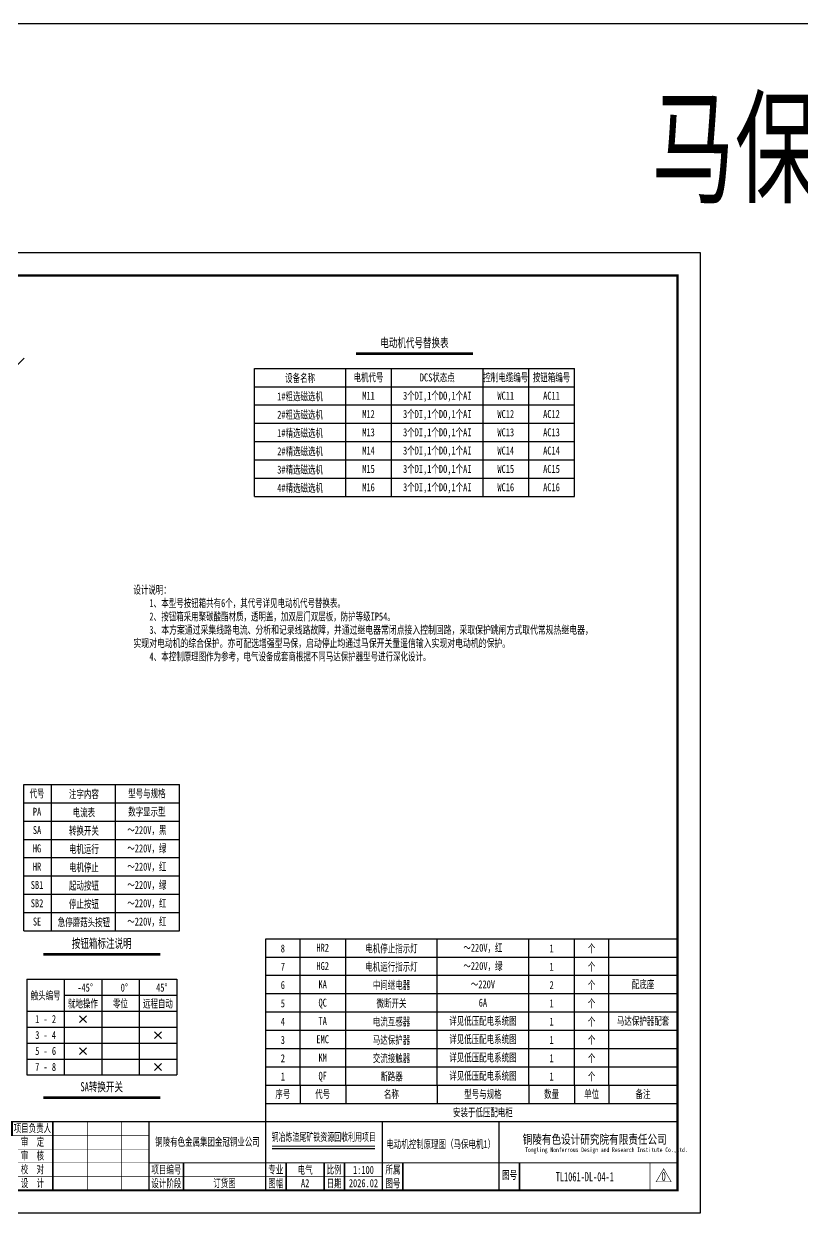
# Model space of a CAD drawing. Header units: millimetres. Extents: x 401220 to 2750366, y -101310 to 943175.
# Drawn here: x 543249 to 577279, y 638022 to 690022 of the extents above; entities that cross this region are included whole.
import ezdxf
from ezdxf.enums import TextEntityAlignment as Align

# ---------------------------------------------------------------- set-up
doc = ezdxf.new("R2010")
doc.units = ezdxf.units.MM
doc.linetypes.add('常规', pattern=[20, 10, 0, 10])
doc.layers.add('CAXA0层', color=7, linetype='Continuous', lineweight=25)
doc.layers.add('SW', color=8, linetype='Continuous', lineweight=20)
for name, color, linetype in [('MX', 3, 'Continuous'), ('TEXT', 4, 'Continuous'), ('动力平面导线层', 3, '常规'), ('图框', 7, 'Continuous'), ('照明平面设备层', 1, 'Continuous')]:
    doc.layers.add(name, color=color, linetype=linetype)
doc.styles.add('HZ', font='simsun.ttf', dxfattribs={"width": 0.75})
doc.styles.add('标准', font='NSimSun.ttf', dxfattribs={"width": 0.667})

# ---------------------------------------------------------------- blocks, each defined once
blk = doc.blocks.new('3')
at = {"layer": 'TEXT', "color": 7, "lineweight": 25, "style": 'HZ', "width": 0.75}
for s, height, p in [('铜陵有色设计研究院有限责任公司', 400, (221501, 249018)), ('Tongling Nonferrous Design and Research Institute Co.,Ltd.', 200, (221613, 248659))]:
    blk.add_text(s, height=height, dxfattribs=at).set_placement(p)
blk = doc.blocks.new('铜陵有色图签02')
at = {"layer": '图框', "linetype": 'Continuous', "lineweight": 50}
for p, q in [((-38401, 3003), (-38401, 1)), ((-29100, 3001), (-29100, 0))]:
    blk.add_line(p, q, dxfattribs=at)
at = {"layer": '图框', "color": 7, "linetype": 'Continuous', "lineweight": 25}
for p, q in [((-36201, 3010), (-36201, 9)), ((-34701, 3010), (-34701, 9)), ((-33401, 3017), (-33401, 16)), ((-31901, 3017), (-31901, 16)), ((-30601, 3017), (-30601, 16)), ((-29100, 1201), (-37501, 1201))]:
    blk.add_line(p, q, dxfattribs=at)
at = {"layer": '图框', "color": 7, "linetype": 'Continuous', "lineweight": 35}
for p, q in [((-27300, 3001), (-27300, 1)), ((-21600, 1197), (-21600, -3)), ((-17100, 1200), (-17100, 0)), ((-15450, 0), (-15450, 1200)), ((-14550, 1200), (-14550, 0)), ((-12000, 1201), (-12000, 1)), ((-6900, 1202), (-6900, 2))]:
    blk.add_line(p, q, dxfattribs=at)
at = {"layer": '图框', "lineweight": 25}
blk.add_line((-17723, 1830), (-13223, 1830), dxfattribs=at)
at = {"layer": '图框', "lineweight": 70, "const_width": 70}
blk.add_lwpolyline([(-17980, 3001), (0, 3001), (-38401, 3001)], dxfattribs=at)
at = {"layer": '图框', "color": 7, "linetype": 'Continuous', "lineweight": 25, "const_width": 25}
for points in [[(-37501, 3000), (-37501, 0)], [(-25800, 3001), (-25800, 1)], [(-24300, 3001), (-24300, 1)], [(-23100, 2401), (-37501, 2401)], [(-23100, 1801), (-37501, 1801)], [(-23100, 1201), (-29100, 1201)], [(-12900, 600), (-18000, 600), (-37501, 600)], [(-602, 943), (-932, 371), (-272, 371), (-602, 943)]]:
    blk.add_lwpolyline(points, dxfattribs=at)
at = {"layer": '图框', "linetype": 'Continuous', "lineweight": 50, "const_width": 50}
for points in [[(-23100, 3001), (-23100, 1)], [(-18000, 3000), (-18000, 0)]]:
    blk.add_lwpolyline(points, dxfattribs=at)
at = {"layer": '图框', "lineweight": 50, "const_width": 50}
for points in [[(-12900, 3001), (-12900, 1)], [(-7800, 3001), (-7800, 1)], [(0, 3000), (0, 0)], [(-23100, 1200), (0, 1200)]]:
    blk.add_lwpolyline(points, dxfattribs=at)
at = {"layer": '图框', "lineweight": 25, "const_width": 35}
blk.add_lwpolyline([(-17723, 1930), (-13223, 1930)], dxfattribs=at)
at = {"layer": '图框', "color": 7, "linetype": 'Continuous', "lineweight": 35, "const_width": 25}
blk.add_lwpolyline([(-1200, 1201), (-1200, 0)], dxfattribs=at)
at = {"layer": '图框', "linetype": 'Continuous', "lineweight": 70, "const_width": 70}
blk.add_lwpolyline([(-38401, 1), (0, 0)], dxfattribs=at)
at = {"layer": '图框', "lineweight": 25}
blk.add_blockref('3', (-228268, -246986), dxfattribs=at)
at = {"layer": 'TEXT', "color": 7, "lineweight": 25, "style": '标准', "width": 0.667}
for s, height, p in [('总  图', 300, (-36862, 2555)), ('建  筑', 300, (-34062, 2562)), ('热  工', 300, (-31262, 2562)), ('项目负责人', 350, (-28197, 2541)), ('会', 300, (-37942, 2054)), ('冶  炼', 300, (-36862, 1955)), ('化  工', 300, (-34062, 1962)), ('给排水', 300, (-31262, 1962)), ('审  定', 350, (-28197, 1941)), ('签', 300, (-37942, 1404)), ('选  矿', 300, (-36862, 1355)), ('暖  通', 300, (-34062, 1362)), ('自  控', 300, (-31262, 1362)), ('审  核', 350, (-28197, 1341)), ('栏', 300, (-37942, 754)), ('采  矿', 300, (-36862, 754)), ('机  械', 300, (-34062, 761)), ('电  气', 300, (-31262, 761)), ('校  对', 350, (-28197, 741)), ('项目编号', 350, (-22343, 730)), ('专业', 350, (-17559, 730)), ('比例', 350, (-15009, 730)), ('所属', 350, (-12438, 730)), ('专  业', 300, (-34062, 177)), ('签  字', 300, (-32649, 177)), ('专  业', 300, (-31262, 177)), ('签  字', 300, (-29849, 177)), ('设  计', 350, (-28197, 139)), ('设计阶段', 350, (-22343, 130)), ('图幅', 350, (-17559, 130)), ('日期', 350, (-15009, 130)), ('图号', 350, (-7339, 495)), ('专  业', 300, (-36862, 170)), ('签  字', 300, (-35449, 170)), ('图号', 350, (-12438, 130))]:
    blk.add_text(s, height=height, dxfattribs=at).set_placement(p, align=Align.CENTER)

msp = doc.modelspace()

# ---------------------------------------------------------------- linework, layer by layer
at = {"color": 3}
msp.add_line((930455.53865, 690021.73148), (401219.70842, 690021.73148), dxfattribs=at)
at = {"layer": 'CAXA0层', "color": 2, "linetype": 'ByBlock', "lineweight": 40}
for p, q in [((557779.02022, 675624.15476), (562877.16551, 675624.15476)), ((544107.86096, 649364.69224), (549206.00625, 649364.69224)), ((544107.86096, 643095.33835), (549206.00625, 643095.33835))]:
    msp.add_line(p, q, dxfattribs=at)
at = {"layer": 'CAXA0层', "color": 2, "linetype": 'ByBlock', "lineweight": 0}
for p, q in [((557779.02022, 675558.67183), (562877.16551, 675558.67183)), ((544107.86096, 649299.20931), (549206.00625, 649299.20931)), ((544107.86096, 643029.85542), (549206.00625, 643029.85542))]:
    msp.add_line(p, q, dxfattribs=at)
at = {"layer": 'MX', "color": 7, "linetype": 'ByBlock', "lineweight": 20}
msp.add_line((542923.05591, 675061.20387), (543269.51559, 675407.66355), dxfattribs=at)
at = {"layer": 'SW', "color": 7, "linetype": 'ByBlock', "lineweight": 25}
for p, q in [((553328.09286, 669356.15548), (553328.09286, 674956.15548)), ((557328.09286, 669356.15548), (557328.09286, 674956.15548)), ((559328.09286, 669356.15548), (559328.09286, 674956.15548)), ((563328.09286, 669356.15548), (563328.09286, 674956.15548)), ((565328.09286, 669356.15548), (565328.09286, 674956.15548)), ((567328.09286, 669356.15548), (567328.09286, 674956.15548)), ((543256.93361, 656766.42088), (544456.93361, 656766.42088)), ((543256.93361, 655966.42088), (543256.93361, 656766.42088)), ((544456.93361, 656766.42088), (547256.93361, 656766.42088)), ((544456.93361, 655966.42088), (544456.93361, 656766.42088)), ((547256.93361, 655966.42088), (547256.93361, 656766.42088)), ((547256.93361, 656766.42088), (550056.93361, 656766.42088)), ((550056.93361, 655966.42088), (550056.93361, 656766.42088)), ((543256.93361, 655966.42088), (544456.93361, 655966.42088)), ((543256.93361, 655166.42088), (543256.93361, 655966.42088)), ((544456.93361, 655966.42088), (547256.93361, 655966.42088)), ((544456.93361, 655166.42088), (544456.93361, 655966.42088)), ((547256.93361, 655966.42088), (550056.93361, 655966.42088)), ((547256.93361, 655166.42088), (547256.93361, 655966.42088)), ((550056.93361, 655166.42088), (550056.93361, 655966.42088)), ((550056.93361, 655166.42088), (550056.93361, 655966.42088)), ((543256.93361, 654366.42088), (543256.93361, 655166.42088)), ((543256.93361, 655166.42088), (544456.93361, 655166.42088)), ((544456.93361, 654366.42088), (544456.93361, 655166.42088)), ((544456.93361, 655166.42088), (547256.93361, 655166.42088)), ((547256.93361, 654366.42088), (547256.93361, 655166.42088)), ((547256.93361, 655166.42088), (550056.93361, 655166.42088)), ((550056.93361, 654366.42088), (550056.93361, 655166.42088)), ((550056.93361, 654366.42088), (550056.93361, 655166.42088)), ((543256.93361, 654366.42088), (544456.93361, 654366.42088)), ((543256.93361, 653566.42088), (543256.93361, 654366.42088)), ((544456.93361, 654366.42088), (547256.93361, 654366.42088)), ((544456.93361, 653566.42088), (544456.93361, 654366.42088)), ((547256.93361, 653566.42088), (547256.93361, 654366.42088)), ((547256.93361, 654366.42088), (550056.93361, 654366.42088)), ((550056.93361, 653566.42088), (550056.93361, 654366.42088)), ((550056.93361, 653566.42088), (550056.93361, 654366.42088)), ((543256.93361, 652766.42088), (543256.93361, 653566.42088)), ((543256.93361, 653566.42088), (544456.93361, 653566.42088)), ((544456.93361, 652766.42088), (544456.93361, 653566.42088)), ((544456.93361, 653566.42088), (547256.93361, 653566.42088)), ((547256.93361, 652766.42088), (547256.93361, 653566.42088)), ((547256.93361, 653566.42088), (550056.93361, 653566.42088)), ((550056.93361, 652766.42088), (550056.93361, 653566.42088)), ((550056.93361, 652766.42088), (550056.93361, 653566.42088)), ((543256.93361, 652766.42088), (544456.93361, 652766.42088)), ((543256.93361, 651966.42088), (543256.93361, 652766.42088)), ((544456.93361, 652766.42088), (547256.93361, 652766.42088)), ((544456.93361, 651966.42088), (544456.93361, 652766.42088)), ((547256.93361, 651966.42088), (547256.93361, 652766.42088)), ((547256.93361, 652766.42088), (550056.93361, 652766.42088)), ((550056.93361, 651966.42088), (550056.93361, 652766.42088)), ((550056.93361, 651966.42088), (550056.93361, 652766.42088)), ((543256.93361, 651966.42088), (544456.93361, 651966.42088)), ((543256.93361, 651166.42088), (543256.93361, 651966.42088)), ((544456.93361, 651966.42088), (547256.93361, 651966.42088)), ((544456.93361, 651166.42088), (544456.93361, 651966.42088)), ((547256.93361, 651966.42088), (550056.93361, 651966.42088)), ((547256.93361, 651166.42088), (547256.93361, 651966.42088)), ((550056.93361, 651166.42088), (550056.93361, 651966.42088)), ((543256.93361, 650366.42088), (543256.93361, 651166.42088)), ((543256.93361, 651166.42088), (544456.93361, 651166.42088)), ((544456.93361, 650366.42088), (544456.93361, 651166.42088)), ((544456.93361, 651166.42088), (547256.93361, 651166.42088)), ((547256.93361, 650366.42088), (547256.93361, 651166.42088)), ((547256.93361, 651166.42088), (550056.93361, 651166.42088)), ((550056.93361, 650366.42088), (550056.93361, 651166.42088)), ((550056.93361, 650366.42088), (550056.93361, 651166.42088)), ((543256.93361, 650366.42088), (544456.93361, 650366.42088)), ((544456.93361, 650366.42088), (547256.93361, 650366.42088)), ((547256.93361, 650366.42088), (550056.93361, 650366.42088)), ((553824.24205, 650022.1455), (555324.24205, 650022.1455)), ((553824.24205, 649222.1455), (553824.24205, 650022.1455)), ((555324.24205, 650022.1455), (557324.24205, 650022.1455)), ((555324.24205, 649222.1455), (555324.24205, 650022.1455)), ((557324.24205, 650022.1455), (561324.24205, 650022.1455)), ((557324.24205, 649222.1455), (557324.24205, 650022.1455)), ((561324.24205, 650022.1455), (565324.24205, 650022.1455)), ((561324.24205, 649222.1455), (561324.24205, 650022.1455)), ((565324.24205, 650022.1455), (567324.24205, 650022.1455)), ((565324.24205, 649222.1455), (565324.24205, 650022.1455)), ((567324.24205, 650022.1455), (568824.24205, 650022.1455)), ((567324.24205, 649222.1455), (567324.24205, 650022.1455)), ((568824.24205, 650022.1455), (571824.24205, 650022.1455)), ((568824.24205, 649222.1455), (568824.24205, 650022.1455)), ((553824.24205, 649222.1455), (555324.24205, 649222.1455)), ((553824.24205, 648422.1455), (553824.24205, 649222.1455)), ((555324.24205, 649222.1455), (557324.24205, 649222.1455)), ((555324.24205, 648422.1455), (555324.24205, 649222.1455)), ((557324.24205, 649222.1455), (561324.24205, 649222.1455)), ((557324.24205, 648422.1455), (557324.24205, 649222.1455)), ((561324.24205, 649222.1455), (565324.24205, 649222.1455)), ((561324.24205, 648422.1455), (561324.24205, 649222.1455)), ((565324.24205, 649222.1455), (567324.24205, 649222.1455)), ((565324.24205, 648422.1455), (565324.24205, 649222.1455)), ((567324.24205, 649222.1455), (568824.24205, 649222.1455)), ((567324.24205, 648422.1455), (567324.24205, 649222.1455)), ((568824.24205, 649222.1455), (571824.24205, 649222.1455)), ((568824.24205, 648422.1455), (568824.24205, 649222.1455)), ((543378.17008, 648253.99274), (549935.69713, 648253.99274)), ((543378.17008, 648253.99274), (543378.17008, 644064.93924)), ((545017.55185, 648253.99274), (545017.55185, 644064.93924)), ((546656.93361, 648253.99274), (546656.93361, 644064.93924)), ((548296.31537, 648253.99274), (548296.31537, 644064.93924)), ((549935.69713, 648253.99274), (549935.69713, 644064.93924)), ((553824.24205, 648422.1455), (555324.24205, 648422.1455)), ((553824.24205, 647622.1455), (553824.24205, 648422.1455)), ((555324.24205, 648422.1455), (557324.24205, 648422.1455)), ((555324.24205, 647622.1455), (555324.24205, 648422.1455)), ((557324.24205, 648422.1455), (561324.24205, 648422.1455)), ((557324.24205, 647622.1455), (557324.24205, 648422.1455)), ((561324.24205, 648422.1455), (565324.24205, 648422.1455)), ((561324.24205, 647622.1455), (561324.24205, 648422.1455)), ((565324.24205, 648422.1455), (567324.24205, 648422.1455)), ((565324.24205, 647622.1455), (565324.24205, 648422.1455)), ((567324.24205, 648422.1455), (568824.24205, 648422.1455)), ((567324.24205, 647622.1455), (567324.24205, 648422.1455)), ((568824.24205, 648422.1455), (571824.24205, 648422.1455)), ((568824.24205, 647622.1455), (568824.24205, 648422.1455)), ((545017.55185, 647555.81715), (549935.69713, 647555.81715)), ((553824.24205, 647622.1455), (555324.24205, 647622.1455)), ((553824.24205, 646822.1455), (553824.24205, 647622.1455)), ((555324.24205, 647622.1455), (557324.24205, 647622.1455)), ((555324.24205, 646822.1455), (555324.24205, 647622.1455)), ((557324.24205, 647622.1455), (561324.24205, 647622.1455)), ((557324.24205, 646822.1455), (557324.24205, 647622.1455)), ((561324.24205, 647622.1455), (565324.24205, 647622.1455)), ((561324.24205, 646822.1455), (561324.24205, 647622.1455)), ((565324.24205, 647622.1455), (567324.24205, 647622.1455)), ((565324.24205, 646822.1455), (565324.24205, 647622.1455)), ((567324.24205, 647622.1455), (568824.24205, 647622.1455)), ((567324.24205, 646822.1455), (567324.24205, 647622.1455)), ((568824.24205, 647622.1455), (571824.24205, 647622.1455)), ((568824.24205, 646822.1455), (568824.24205, 647622.1455)), ((543378.17008, 646857.64157), (549935.69713, 646857.64157)), ((545689.13732, 646654.90561), (545985.34813, 646358.6948)), ((545689.13732, 646358.6948), (545985.34813, 646654.90561)), ((553824.24205, 646822.1455), (555324.24205, 646822.1455)), ((553824.24205, 646022.1455), (553824.24205, 646822.1455)), ((555324.24205, 646822.1455), (557324.24205, 646822.1455)), ((555324.24205, 646022.1455), (555324.24205, 646822.1455)), ((557324.24205, 646822.1455), (561324.24205, 646822.1455)), ((557324.24205, 646022.1455), (557324.24205, 646822.1455)), ((561324.24205, 646822.1455), (565324.24205, 646822.1455)), ((561324.24205, 646022.1455), (561324.24205, 646822.1455)), ((565324.24205, 646822.1455), (567324.24205, 646822.1455)), ((565324.24205, 646022.1455), (565324.24205, 646822.1455)), ((567324.24205, 646822.1455), (568824.24205, 646822.1455)), ((567324.24205, 646022.1455), (567324.24205, 646822.1455)), ((568824.24205, 646822.1455), (571824.24205, 646822.1455)), ((568824.24205, 646022.1455), (568824.24205, 646822.1455)), ((543378.17008, 646159.46599), (549935.69713, 646159.46599)), ((548967.90084, 645956.73003), (549264.11166, 645660.51921)), ((548967.90084, 645660.51921), (549264.11166, 645956.73003)), ((553824.24205, 646022.1455), (555324.24205, 646022.1455)), ((553824.24205, 645222.1455), (553824.24205, 646022.1455)), ((555324.24205, 646022.1455), (557324.24205, 646022.1455)), ((555324.24205, 645222.1455), (555324.24205, 646022.1455)), ((557324.24205, 646022.1455), (561324.24205, 646022.1455)), ((557324.24205, 645222.1455), (557324.24205, 646022.1455)), ((561324.24205, 646022.1455), (565324.24205, 646022.1455)), ((561324.24205, 645222.1455), (561324.24205, 646022.1455)), ((565324.24205, 646022.1455), (567324.24205, 646022.1455)), ((565324.24205, 645222.1455), (565324.24205, 646022.1455)), ((567324.24205, 646022.1455), (568824.24205, 646022.1455)), ((567324.24205, 645222.1455), (567324.24205, 646022.1455)), ((568824.24205, 646022.1455), (571824.24205, 646022.1455)), ((568824.24205, 645222.1455), (568824.24205, 646022.1455)), ((543378.17008, 645461.2904), (549935.69713, 645461.2904)), ((545689.13732, 645258.55444), (545985.34813, 644962.34363)), ((545689.13732, 644962.34363), (545985.34813, 645258.55444)), ((553824.24205, 645222.1455), (555324.24205, 645222.1455)), ((553824.24205, 644422.1455), (553824.24205, 645222.1455)), ((555324.24205, 645222.1455), (557324.24205, 645222.1455)), ((555324.24205, 644422.1455), (555324.24205, 645222.1455)), ((557324.24205, 645222.1455), (561324.24205, 645222.1455)), ((557324.24205, 644422.1455), (557324.24205, 645222.1455)), ((561324.24205, 645222.1455), (565324.24205, 645222.1455)), ((561324.24205, 644422.1455), (561324.24205, 645222.1455)), ((565324.24205, 645222.1455), (567324.24205, 645222.1455)), ((565324.24205, 644422.1455), (565324.24205, 645222.1455)), ((567324.24205, 645222.1455), (568824.24205, 645222.1455)), ((567324.24205, 644422.1455), (567324.24205, 645222.1455)), ((568824.24205, 645222.1455), (571824.24205, 645222.1455)), ((568824.24205, 644422.1455), (568824.24205, 645222.1455)), ((543378.17008, 644763.11482), (549935.69713, 644763.11482)), ((548967.90084, 644560.37886), (549264.11166, 644264.16805)), ((548967.90084, 644264.16805), (549264.11166, 644560.37886)), ((553824.24205, 644422.1455), (555324.24205, 644422.1455)), ((553824.24205, 643622.1455), (553824.24205, 644422.1455)), ((555324.24205, 644422.1455), (557324.24205, 644422.1455)), ((555324.24205, 643622.1455), (555324.24205, 644422.1455)), ((557324.24205, 644422.1455), (561324.24205, 644422.1455)), ((557324.24205, 643622.1455), (557324.24205, 644422.1455)), ((561324.24205, 644422.1455), (565324.24205, 644422.1455)), ((561324.24205, 643622.1455), (561324.24205, 644422.1455)), ((565324.24205, 644422.1455), (567324.24205, 644422.1455)), ((565324.24205, 643622.1455), (565324.24205, 644422.1455)), ((567324.24205, 644422.1455), (568824.24205, 644422.1455)), ((567324.24205, 643622.1455), (567324.24205, 644422.1455)), ((568824.24205, 644422.1455), (571824.24205, 644422.1455)), ((568824.24205, 643622.1455), (568824.24205, 644422.1455)), ((543378.17008, 644064.93924), (549935.69713, 644064.93924)), ((543378.17008, 644064.93924), (549935.69713, 644064.93924)), ((543378.17008, 644064.93924), (549935.69713, 644064.93924)), ((553824.24205, 642822.1455), (553824.24205, 643622.1455)), ((553824.24205, 643622.1455), (571824.24205, 643622.1455)), ((555324.24205, 643622.1455), (555324.24205, 642822.1455)), ((557324.24205, 643622.1455), (557324.24205, 642822.1455)), ((561324.24205, 643622.1455), (561324.24205, 642822.1455)), ((565324.24205, 643622.1455), (565324.24205, 642822.1455)), ((567324.24205, 643622.1455), (567324.24205, 642822.1455)), ((568824.24205, 643622.1455), (568824.24205, 642822.1455)), ((553824.24205, 642822.1455), (571824.24205, 642822.1455)), ((553824.24205, 642022.1455), (553824.24205, 642822.1455))]:
    msp.add_line(p, q, dxfattribs=at)
at = {"layer": '动力平面导线层', "color": 0}
for p, q in [((553328.09286, 674956.15548), (567328.09286, 674956.15548)), ((553328.09286, 674156.15548), (567328.09286, 674156.15548)), ((553328.09286, 673356.15548), (567328.09286, 673356.15548)), ((553328.09286, 672556.15548), (567328.09286, 672556.15548)), ((553328.09286, 671756.15548), (567328.09286, 671756.15548)), ((553328.09286, 670956.15548), (567328.09286, 670956.15548)), ((553328.09286, 670156.15548), (567328.09286, 670156.15548)), ((553328.09286, 669356.15548), (567328.09286, 669356.15548))]:
    msp.add_line(p, q, dxfattribs=at)
at = {"layer": '图框', "linetype": 'Continuous', "lineweight": 100, "const_width": 100}
msp.add_lwpolyline([(515924.24205, 639021.73148), (571824.24205, 639021.73148), (571824.24205, 679021.73148), (515924.24205, 679021.73148)], close=True, dxfattribs=at)
at = {"layer": '照明平面设备层', "color": 0, "lineweight": -3, "ltscale": 100}
msp.add_lwpolyline([(513424.24205, 680021.73148), (572824.24205, 680021.73148), (572824.24205, 638021.73148), (513424.24205, 638021.73148)], close=True, dxfattribs=at)

# ---------------------------------------------------------------- block references
at = {"layer": '图框', "lineweight": 25}
msp.add_blockref('铜陵有色图签02', (571824.24205, 639021.73148), dxfattribs=at)

# ---------------------------------------------------------------- texts
at = {"layer": 'SW', "color": 4, "linetype": 'ByBlock', "lineweight": 25, "style": '标准', "width": 0.667}
msp.add_text('马保电机', height=4000, dxfattribs=at).set_placement((577971.06489, 682602.43989), align=Align.CENTER)
at = {"layer": 'SW', "color": 2, "linetype": 'ByBlock', "lineweight": 25, "style": '标准', "width": 0.667}
for s, p in [('电动机代号替换表', (560327.86513, 675879.16879)), ('按钮箱标注说明', (546656.70587, 649619.70627)), ('SA转换开关', (546656.70587, 643350.35238))]:
    msp.add_text(s, height=400, dxfattribs=at).set_placement(p, align=Align.CENTER)
at = {"layer": 'SW', "color": 7, "linetype": 'ByBlock', "lineweight": 25, "style": '标准', "width": 0.667}
for s, p in [('设备名称', (555328.09286, 674356.15548)), ('电机代号', (558319.23552, 674387.06892)), ('DCS状态点', (561324.23552, 674387.06892)), ('控制电缆编号', (564319.23552, 674387.06892)), ('按钮箱编号', (566319.23552, 674387.06892)), ('1#粗选磁选机', (555328.09286, 673556.15548)), ('M11', (558319.23552, 673587.06892)), ('3个DI,1个DO,1个AI', (561324.23552, 673587.06892)), ('WC11', (564319.23552, 673587.06892)), ('AC11', (566319.23552, 673587.06892)), ('2#粗选磁选机', (555328.09286, 672756.15548)), ('M12', (558319.23552, 672787.06892)), ('3个DI,1个DO,1个AI', (561324.23552, 672787.06892)), ('WC12', (564319.23552, 672787.06892)), ('AC12', (566319.23552, 672787.06892)), ('3个DI,1个DO,1个AI', (561324.23552, 671987.06892)), ('1#精选磁选机', (555328.09286, 671956.15548)), ('M13', (558319.23552, 671987.06892)), ('WC13', (564319.23552, 671987.06892)), ('AC13', (566319.23552, 671987.06892)), ('2#精选磁选机', (555328.09286, 671156.15548)), ('M14', (558319.23552, 671187.06892)), ('3个DI,1个DO,1个AI', (561324.23552, 671187.06892)), ('WC14', (564319.23552, 671187.06892)), ('AC14', (566319.23552, 671187.06892)), ('3#精选磁选机', (555328.09286, 670356.15548)), ('M15', (558319.23552, 670387.06892)), ('3个DI,1个DO,1个AI', (561324.23552, 670387.06892)), ('WC15', (564319.23552, 670387.06892)), ('AC15', (566319.23552, 670387.06892)), ('4#精选磁选机', (555328.09286, 669556.15548)), ('M16', (558319.23552, 669587.06892)), ('3个DI,1个DO,1个AI', (561324.23552, 669587.06892)), ('WC16', (564319.23552, 669587.06892)), ('AC16', (566319.23552, 669587.06892)), ('代号', (543828.2626, 656197.33432)), ('注字内容', (545876.20187, 656166.42088)), ('型号与规格', (548629.06465, 656197.33432)), ('PA', (543828.2626, 655397.33432)), ('电流表', (545876.20187, 655366.42088)), ('数字显示型', (548629.06465, 655397.33432)), ('SA', (543828.2626, 654597.33432)), ('转换开关', (545876.20187, 654566.42088)), ('～220V，黑', (548629.06465, 654597.33432)), ('电机运行', (545876.20187, 653766.42088)), ('～220V，绿', (548629.06465, 653797.33432)), ('HG', (543828.2626, 653797.33432)), ('HR', (543828.2626, 652997.33432)), ('电机停止', (545876.20187, 652966.42088)), ('～220V，红', (548629.06465, 652997.33432)), ('SB1', (543828.2626, 652197.33432)), ('起动按钮', (545876.20187, 652166.42088)), ('～220V，绿', (548629.06465, 652197.33432)), ('SB2', (543828.2626, 651397.33432)), ('停止按钮', (545876.20187, 651366.42088)), ('～220V，红', (548629.06465, 651397.33432)), ('SE', (543828.2626, 650597.33432)), ('急停蘑菇头按钮', (545876.20187, 650566.42088)), ('～220V，红', (548629.06465, 650597.33432)), ('8', (554574.24205, 649422.1455)), ('HR2', (556315.3847, 649453.05894)), ('电机停止指示灯', (559324.24205, 649422.1455)), ('～220V，红', (563320.3847, 649453.05894)), ('1', (566324.24205, 649422.1455)), ('个', (568074.24205, 649422.1455)), ('7', (554574.24205, 648622.1455)), ('HG2', (556315.3847, 648653.05894)), ('电机运行指示灯', (559324.24205, 648622.1455)), ('～220V，绿', (563320.3847, 648653.05894)), ('1', (566324.24205, 648622.1455)), ('个', (568074.24205, 648622.1455)), ('-45°', (545929.6115, 647710.05836)), ('0°', (547644.25575, 647710.05836)), ('45°', (549282.90262, 647710.05836)), ('6', (554574.24205, 647822.1455)), ('KA', (556315.3847, 647853.05894)), ('中间继电器', (559324.24205, 647822.1455)), ('～220V', (563320.3847, 647853.05894)), ('2', (566324.24205, 647822.1455)), ('个', (568074.24205, 647822.1455)), ('配底座', (570320.3847, 647853.05894)), ('触头编号', (544203.38056, 647364.41616)), ('就地操作', (545833.56201, 647011.88278)), ('零位', (547472.94377, 647011.88278)), ('远程自动', (549112.32553, 647011.88278)), ('QC', (556315.3847, 647053.05894)), ('微断开关', (559324.24205, 647022.1455)), ('6A', (563320.3847, 647053.05894)), ('个', (568074.24205, 647022.1455)), ('5', (554574.24205, 647022.1455)), ('1', (566324.24205, 647022.1455)), ('1 - 2', (544203.38056, 646335.10458)), ('4', (554574.24205, 646222.1455)), ('TA', (556315.3847, 646253.05894)), ('电流互感器', (559324.24205, 646222.1455)), ('详见低压配电系统图', (563320.3847, 646253.05894)), ('1', (566324.24205, 646222.1455)), ('个', (568074.24205, 646222.1455)), ('马达保护器配套', (570320.3847, 646253.05894)), ('3 - 4', (544203.38056, 645636.92899)), ('详见低压配电系统图', (563320.3847, 645453.05894)), ('3', (554574.24205, 645422.1455)), ('EMC', (556315.3847, 645453.05894)), ('马达保护器', (559324.24205, 645422.1455)), ('1', (566324.24205, 645422.1455)), ('个', (568074.24205, 645422.1455)), ('5 - 6', (544203.38056, 644938.75341)), ('2', (554574.24205, 644622.1455)), ('KM', (556315.3847, 644653.05894)), ('交流接触器', (559324.24205, 644622.1455)), ('详见低压配电系统图', (563320.3847, 644653.05894)), ('1', (566324.24205, 644622.1455)), ('个', (568074.24205, 644622.1455)), ('7 - 8', (544203.38056, 644240.57783)), ('1', (554574.24205, 643822.1455)), ('QF', (556315.3847, 643853.05894)), ('断路器', (559324.24205, 643822.1455)), ('详见低压配电系统图', (563320.3847, 643853.05894)), ('1', (566324.24205, 643822.1455)), ('个', (568074.24205, 643822.1455)), ('序号', (554572.3847, 643053.05894)), ('代号', (556315.3847, 643053.05894)), ('名称', (559320.3847, 643053.05894)), ('型号与规格', (563320.3847, 643053.05894)), ('数量', (566320.3847, 643053.05894)), ('单位', (568070.3847, 643053.05894)), ('备注', (570320.3847, 643053.05894)), ('安装于低压配电柜', (563320.3847, 642253.05894))]:
    msp.add_text(s, height=350, dxfattribs=at).set_placement(p, align=Align.CENTER)
at = {"layer": 'SW', "color": 4, "linetype": 'Continuous', "lineweight": 25, "style": '标准'}
for s, height, width, p in [('铜陵有色金属集团金冠铜业公司', 350, 0.667, (551278.09521, 640968.00688)), ('铜冶炼渣尾矿铁资源回收利用项目', 350, 0.62, (556361.76567, 641179.55327)), ('电动机控制原理图（马保电机1）', 350, 0.667, (561475.15346, 640867.2304)), ('电气', 350, 0.667, (555548.41855, 639739.99748)), ('1:100', 350, 0.667, (558098.41855, 639739.99748)), ('TL1061-DL-04-1', 400, 0.667, (567773.55645, 639416.78801)), ('0', 400, 0.667, (571222.01453, 639428.27783)), ('A2', 350, 0.667, (555548.41855, 639160.29543)), ('2026.02', 350, 0.667, (558098.41855, 639160.29543))]:
    msp.add_text(s, height=height, dxfattribs=dict(at, width=width)).set_placement(p, align=Align.CENTER)
at = {"layer": 'SW', "color": 1, "linetype": 'Continuous', "lineweight": 25, "style": '标准', "width": 0.667}
msp.add_text('订货图', height=350, dxfattribs=at).set_placement((552023.66577, 639160.29543), align=Align.CENTER)
at = {"layer": 'SW', "color": 0, "linetype": 'ByBlock', "lineweight": 25, "insert": (548041.5624, 665451.73873), "char_height": 350, "width": 20122.0659489, "attachment_point": 1, "style": '标准'}
msp.add_mtext('设计说明：\\P{\\W0.7;    1、\\W0.667;\\C7;本型号按钮箱共有6个，其代号详见电动机代号替换表。\\P\\W0.7;\\C0;    2、\\W0.667;\\C7;按钮箱采用聚碳酸酯材质，透明盖，加双层门双层板，防护等级IP54。\\W0.7;\\C0;\\P    3、本方案通过采集线路电流、分析和记录线路故障，并通过继电器常闭点接入控制回路，采取保护跳闸方式取代常规热继电器，实现对电动机的综合保护。亦可配选增强型马保，启动停止均通过马保开关量遥信输入实现对电动机的保护。\\W0.667;\\C7;\\P\\W0.7;\\C0;    4、\\W0.667;\\C7;本控制原理图作为参考，电气设备成套商根据不同马达保护器型号进行深化设计。}', dxfattribs=at)

doc.saveas('drawing.dxf')
